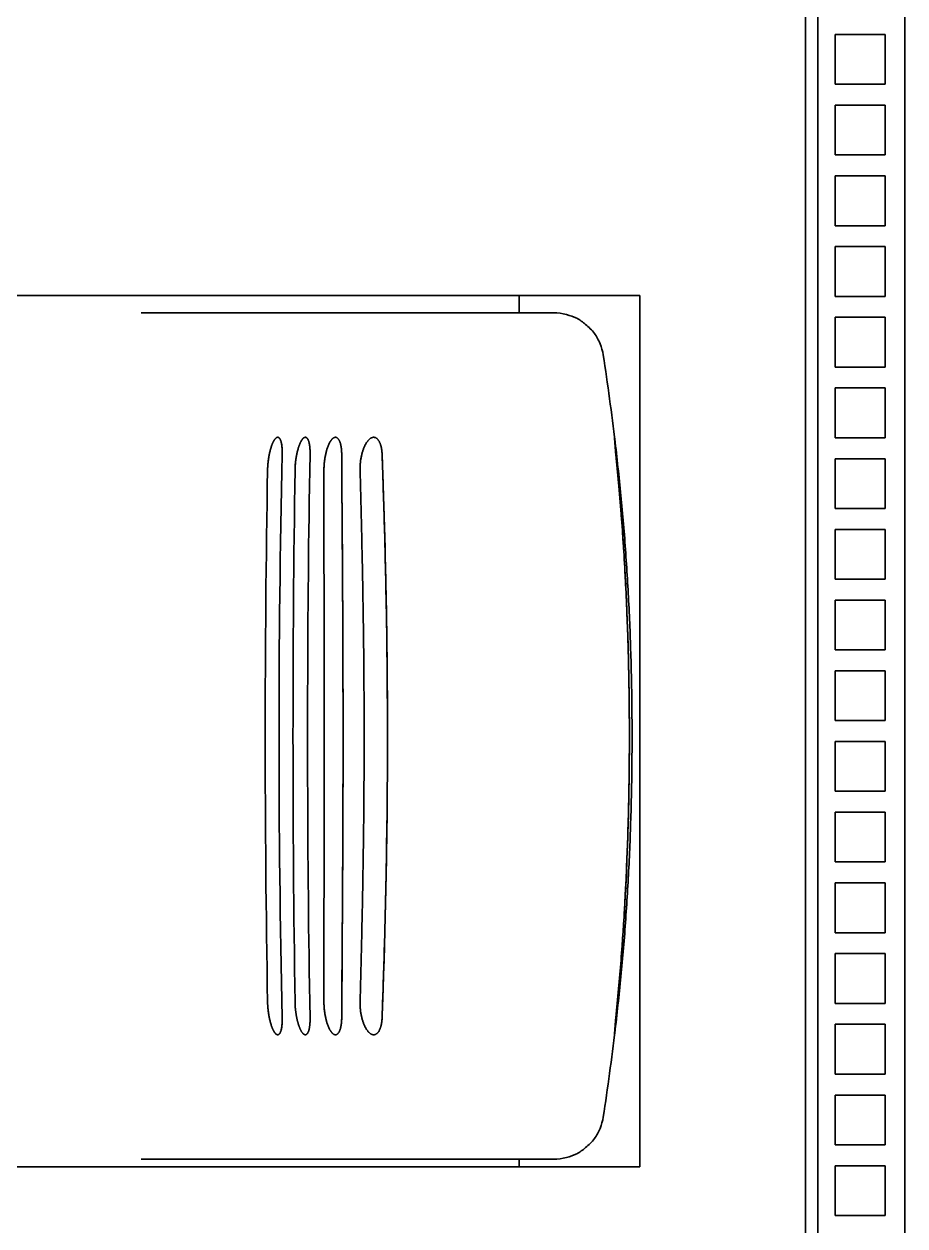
# Model space of a CAD drawing. Header units: millimetres. Extents: x -192 to 0, y -4 to 5.
# Drawn here: x -12.411 to -10.641, y -1.075 to 1.339 of the extents above; entities that cross this region are included whole.
import ezdxf

# ---------------------------------------------------------------- set-up
doc = ezdxf.new("R2010")
doc.units = ezdxf.units.MM

msp = doc.modelspace()

# ---------------------------------------------------------------- linework, layer by layer
at = {"color": 7, "lineweight": 35}
for p, q in [((-10.6405, -3.3809), (-10.6405, 3.2191)), ((-10.8155, 2.1691), (-10.8155, -2.3309)), ((-10.8405, -2.2412), (-10.8405, 2.0794)), ((-14.7405, 0.7941), (-11.1734, 0.7941)), ((-11.1734, 0.7941), (-14.2805, 0.7941)), ((-14.7405, -0.9559), (-11.1734, -0.9559))]:
    msp.add_line(p, q, dxfattribs=at)
at = {"color": 7, "lineweight": 35, "ltscale": 0.025}
for p, q in [((-10.7805, 1.3181), (-10.7805, 1.2181)), ((-10.6805, 1.3181), (-10.7805, 1.3181)), ((-10.6805, 1.3181), (-10.6805, 1.2181)), ((-10.6805, 1.2181), (-10.7805, 1.2181)), ((-10.7805, 1.1761), (-10.7805, 1.0761)), ((-10.6805, 1.1761), (-10.7805, 1.1761)), ((-10.6805, 1.1761), (-10.6805, 1.0761)), ((-10.6805, 1.0761), (-10.7805, 1.0761)), ((-10.7805, 1.0341), (-10.7805, 0.9341)), ((-10.6805, 1.0341), (-10.7805, 1.0341)), ((-10.6805, 1.0341), (-10.6805, 0.9341)), ((-10.6805, 0.9341), (-10.7805, 0.9341)), ((-10.7805, 0.8921), (-10.7805, 0.7921)), ((-10.6805, 0.8921), (-10.7805, 0.8921)), ((-10.6805, 0.8921), (-10.6805, 0.7921)), ((-10.6805, 0.7921), (-10.7805, 0.7921)), ((-10.7805, 0.7501), (-10.7805, 0.6501)), ((-10.6805, 0.7501), (-10.7805, 0.7501)), ((-10.6805, 0.7501), (-10.6805, 0.6501)), ((-10.6805, 0.6501), (-10.7805, 0.6501)), ((-10.7805, 0.6081), (-10.7805, 0.5081)), ((-10.6805, 0.6081), (-10.7805, 0.6081)), ((-10.6805, 0.6081), (-10.6805, 0.5081)), ((-10.6805, 0.5081), (-10.7805, 0.5081)), ((-10.7805, 0.4661), (-10.7805, 0.3661)), ((-10.6805, 0.4661), (-10.7805, 0.4661)), ((-10.6805, 0.4661), (-10.6805, 0.3661)), ((-10.6805, 0.3661), (-10.7805, 0.3661)), ((-10.7805, 0.3241), (-10.7805, 0.2241)), ((-10.6805, 0.3241), (-10.7805, 0.3241)), ((-10.6805, 0.3241), (-10.6805, 0.2241)), ((-10.6805, 0.2241), (-10.7805, 0.2241)), ((-10.7805, 0.1821), (-10.7805, 0.0821)), ((-10.6805, 0.1821), (-10.7805, 0.1821)), ((-10.6805, 0.1821), (-10.6805, 0.0821)), ((-10.6805, 0.0821), (-10.7805, 0.0821)), ((-10.7805, 0.0401), (-10.7805, -0.0599)), ((-10.6805, 0.0401), (-10.7805, 0.0401)), ((-10.6805, 0.0401), (-10.6805, -0.0599)), ((-10.6805, -0.0599), (-10.7805, -0.0599)), ((-10.7805, -0.1019), (-10.7805, -0.2019)), ((-10.6805, -0.1019), (-10.7805, -0.1019)), ((-10.6805, -0.1019), (-10.6805, -0.2019)), ((-10.6805, -0.2019), (-10.7805, -0.2019)), ((-10.7805, -0.2439), (-10.7805, -0.3439)), ((-10.6805, -0.2439), (-10.7805, -0.2439)), ((-10.6805, -0.2439), (-10.6805, -0.3439)), ((-10.6805, -0.3439), (-10.7805, -0.3439)), ((-10.7805, -0.3859), (-10.7805, -0.4859)), ((-10.6805, -0.3859), (-10.7805, -0.3859)), ((-10.6805, -0.3859), (-10.6805, -0.4859)), ((-10.6805, -0.4859), (-10.7805, -0.4859)), ((-10.7805, -0.5279), (-10.7805, -0.6279)), ((-10.6805, -0.5279), (-10.7805, -0.5279)), ((-10.6805, -0.5279), (-10.6805, -0.6279)), ((-10.6805, -0.6279), (-10.7805, -0.6279)), ((-10.7805, -0.6699), (-10.7805, -0.7699)), ((-10.6805, -0.6699), (-10.7805, -0.6699)), ((-10.6805, -0.6699), (-10.6805, -0.7699)), ((-10.6805, -0.7699), (-10.7805, -0.7699)), ((-10.7805, -0.8119), (-10.7805, -0.9119)), ((-10.6805, -0.8119), (-10.7805, -0.8119)), ((-10.6805, -0.8119), (-10.6805, -0.9119)), ((-10.6805, -0.9119), (-10.7805, -0.9119)), ((-10.7805, -0.9539), (-10.7805, -1.0539)), ((-10.6805, -0.9539), (-10.7805, -0.9539)), ((-10.6805, -0.9539), (-10.6805, -1.0539)), ((-10.6805, -1.0539), (-10.7805, -1.0539))]:
    msp.add_line(p, q, dxfattribs=at)
at = {"color": 7, "lineweight": 35, "ltscale": 0.00875}
msp.add_line((-11.4155, 0.7941), (-11.4155, 0.7591), dxfattribs=at)
at = {"color": 7, "lineweight": 35, "ltscale": 0.4375}
msp.add_line((-11.1734, -0.9559), (-11.1734, 0.7941), dxfattribs=at)
at = {"color": 7, "lineweight": 35, "ltscale": 0.013466}
for p, q in [((-12.1211, 0.7591), (-12.1749, 0.7591)), ((-12.1749, -0.9409), (-12.1211, -0.9409))]:
    msp.add_line(p, q, dxfattribs=at)
at = {"color": 7, "lineweight": 35, "ltscale": 0.103681}
for p, q in [((-12.1211, 0.7591), (-11.7063, 0.7591)), ((-11.7063, -0.9409), (-12.1211, -0.9409))]:
    msp.add_line(p, q, dxfattribs=at)
at = {"color": 7, "lineweight": 35, "ltscale": 0.029478}
for p, q in [((-11.5884, 0.7591), (-11.7063, 0.7591)), ((-11.7063, -0.9409), (-11.5884, -0.9409))]:
    msp.add_line(p, q, dxfattribs=at)
at = {"color": 7, "lineweight": 35, "ltscale": 0.060563}
for p, q in [((-11.3462, 0.7591), (-11.5884, 0.7591)), ((-11.3462, -0.9409), (-11.5884, -0.9409))]:
    msp.add_line(p, q, dxfattribs=at)
at = {"color": 7, "lineweight": 35, "ltscale": 0.023776}
for p, q in [((-11.8358, 0.4748), (-11.8375, 0.3797)), ((-11.8358, 0.4748), (-11.8375, 0.3797)), ((-11.8358, -0.6566), (-11.8375, -0.5615)), ((-11.8358, -0.6566), (-11.8375, -0.5615))]:
    msp.add_line(p, q, dxfattribs=at)
at = {"color": 7, "lineweight": 35, "ltscale": 0.175}
msp.add_line((-10.8405, -0.4309), (-10.8405, 0.2691), dxfattribs=at)
at = {"color": 7, "lineweight": 35, "ltscale": 3e-05}
msp.add_line((-11.7696, -0.1938), (-11.7696, -0.1939), dxfattribs=at)
at = {"color": 7, "lineweight": 35, "ltscale": 3.1e-05}
for p, q in [((-11.6806, -0.1938), (-11.6806, -0.1939)), ((-11.1951, -0.1938), (-11.1951, -0.1939))]:
    msp.add_line(p, q, dxfattribs=at)
at = {"color": 7, "lineweight": 35, "ltscale": 0.00375}
msp.add_line((-11.4155, -0.9409), (-11.4155, -0.9559), dxfattribs=at)
at = {"color": 7, "lineweight": 35}
for centre, radius, start, end in [((-16.184, -0.0906), 4.9961, 6.772, 8.8078), ((-10.6931, 0.5383), 0.532, 183.1469, 186.8527), ((-10.6934, 0.5383), 0.5317, 183.1461, 186.854), ((-11.3337, 0.4891), 0.1113, 4.8429, 10.3331), ((-11.3338, 0.4891), 0.1114, 4.8466, 10.3299), ((-16.1852, -0.0907), 4.9973, 5.4624, 6.7721), ((12.7563, -0.0909), 24.6545, 178.68518, 181.31479), ((12.7563, -0.0909), 24.6545, 178.68518, 181.31479), ((-26.887, -0.0998), 15.2067, 359.6458, 2.16534), ((17.761, -0.0909), 29.6869, 178.96876, 181.03122), ((17.761, -0.0909), 29.6869, 178.96876, 181.03122), ((22.9894, -0.0909), 34.8595, 179.12179, 180.87819), ((22.9894, -0.0909), 34.8595, 179.12179, 180.87819), ((22.0319, -0.0909), 33.8727, 179.20391, 180.79609), ((22.0319, -0.0909), 33.8727, 179.20391, 180.79609), ((-107.3359, 0.127), 95.5668, 359.530163, 359.807594), ((-28.0168, -0.0553), 16.3368, 357.89071, 359.51405), ((-16.6639, -0.1172), 5.4693, 354.3394, 359.1962), ((-16.1852, -0.0911), 4.9973, 353.2279, 354.5376), ((-10.6931, -0.7201), 0.532, 173.1473, 176.8531), ((-10.6934, -0.7201), 0.5317, 173.146, 176.8539), ((-16.184, -0.0912), 4.9961, 351.1922, 353.228), ((-11.3337, -0.6709), 0.1113, 349.6669, 355.1571), ((-11.3338, -0.6709), 0.1114, 349.6701, 355.1534)]:
    msp.add_arc(centre, radius, start, end, dxfattribs=at)
for points, knots in [([(-11.2468, 0.6744), (-11.248, 0.6822), (-11.2524, 0.6974), (-11.2639, 0.7189), (-11.2809, 0.7355), (-11.2996, 0.7492), (-11.3218, 0.7563), (-11.3376, 0.7591), (-11.3462, 0.7591)], [0, 0, 0, 0, 0.235585, 0.471169, 0.723992, 0.941434, 1.15965, 1.417089, 1.417089, 1.417089, 1.417089]), ([(-11.9211, 0.4434), (-11.9211, 0.4442), (-11.9211, 0.4457), (-11.921, 0.4481), (-11.9209, 0.4504), (-11.9207, 0.4528), (-11.9205, 0.4552), (-11.9203, 0.4577), (-11.92, 0.4601), (-11.9197, 0.4625), (-11.9194, 0.4649), (-11.919, 0.4673), (-11.9187, 0.4697), (-11.9182, 0.472), (-11.9178, 0.4743), (-11.9173, 0.4766), (-11.9168, 0.4789), (-11.9163, 0.481), (-11.9158, 0.4832), (-11.9152, 0.4853), (-11.9146, 0.4873), (-11.914, 0.4893), (-11.9134, 0.4911), (-11.9127, 0.493), (-11.9121, 0.4947), (-11.9114, 0.4964), (-11.9107, 0.4979), (-11.91, 0.4994), (-11.9093, 0.5008), (-11.9086, 0.5021), (-11.9079, 0.5033), (-11.9072, 0.5043), (-11.9065, 0.5053), (-11.9058, 0.5062), (-11.905, 0.5069), (-11.9043, 0.5076), (-11.9036, 0.5081), (-11.9029, 0.5086), (-11.9022, 0.5089), (-11.9015, 0.5091), (-11.9011, 0.5091), (-11.9008, 0.5091)], [0, 0, 0, 0, 0.0232216, 0.0467587, 0.0705607, 0.0945764, 0.1187541, 0.1430417, 0.1673869, 0.1917374, 0.216041, 0.2402459, 0.2643005, 0.2881539, 0.3117559, 0.3350572, 0.3580095, 0.3805659, 0.4026806, 0.4243089, 0.4454074, 0.4659342, 0.4858489, 0.505113, 0.5236899, 0.5415456, 0.5586487, 0.5749706, 0.5904865, 0.6051755, 0.6190214, 0.6320138, 0.6441486, 0.6554301, 0.665873, 0.6755051, 0.684371, 0.692537, 0.7000957, 0.7071713, 0.7139202, 0.7139202, 0.7139202, 0.7139202]), ([(-11.9008, 0.5091), (-11.901, 0.5091), (-11.9015, 0.5091), (-11.9021, 0.5089), (-11.9028, 0.5086), (-11.9035, 0.5082), (-11.9042, 0.5077), (-11.9049, 0.5071), (-11.9056, 0.5064), (-11.9063, 0.5055), (-11.907, 0.5046), (-11.9077, 0.5036), (-11.9084, 0.5024), (-11.9091, 0.5012), (-11.9098, 0.4999), (-11.9105, 0.4985), (-11.9111, 0.497), (-11.9118, 0.4954), (-11.9124, 0.4937), (-11.9131, 0.492), (-11.9137, 0.4902), (-11.9143, 0.4883), (-11.9149, 0.4864), (-11.9154, 0.4844), (-11.916, 0.4823), (-11.9165, 0.4802), (-11.917, 0.478), (-11.9175, 0.4758), (-11.9179, 0.4736), (-11.9184, 0.4713), (-11.9188, 0.469), (-11.9191, 0.4667), (-11.9195, 0.4644), (-11.9198, 0.462), (-11.9201, 0.4597), (-11.9203, 0.4573), (-11.9205, 0.455), (-11.9207, 0.4526), (-11.9209, 0.4503), (-11.921, 0.448), (-11.9211, 0.4457), (-11.9211, 0.4441), (-11.9211, 0.4434)], [0, 0, 0, 0, 0.0065753, 0.0134519, 0.0207774, 0.02867, 0.0372193, 0.0464899, 0.0565265, 0.0673574, 0.0789988, 0.0914565, 0.1047289, 0.1188077, 0.1336795, 0.1493263, 0.1657264, 0.1828544, 0.2006824, 0.2191797, 0.2383132, 0.2580481, 0.2783477, 0.2991736, 0.3204863, 0.3422447, 0.364407, 0.3869302, 0.4097699, 0.4328811, 0.4562177, 0.4797329, 0.5033792, 0.5271088, 0.5508734, 0.5746246, 0.5983138, 0.6218925, 0.6453126, 0.6685275, 0.691498, 0.7141614, 0.7141614, 0.7141614, 0.7141614]), ([(-11.9008, 0.5091), (-11.9006, 0.5091), (-11.9002, 0.5091), (-11.8995, 0.5089), (-11.8989, 0.5086), (-11.8983, 0.5082), (-11.8977, 0.5077), (-11.8971, 0.507), (-11.8966, 0.5063), (-11.8961, 0.5054), (-11.8956, 0.5045), (-11.8951, 0.5034), (-11.8947, 0.5022), (-11.8943, 0.501), (-11.8939, 0.4996), (-11.8935, 0.4982), (-11.8932, 0.4966), (-11.8929, 0.495), (-11.8927, 0.4932), (-11.8924, 0.4915), (-11.8922, 0.4896), (-11.8921, 0.4876), (-11.8919, 0.4856), (-11.8918, 0.4836), (-11.8918, 0.4814), (-11.8917, 0.4793), (-11.8917, 0.4771), (-11.8918, 0.4756), (-11.8918, 0.4748)], [0, 0, 0, 0, 0.0065374, 0.013127, 0.0199565, 0.0271933, 0.0349754, 0.0434098, 0.0525754, 0.0625274, 0.0733024, 0.0849222, 0.0973967, 0.1107266, 0.1249048, 0.1399179, 0.1557471, 0.1723691, 0.1897566, 0.2078786, 0.2267016, 0.2461893, 0.2663028, 0.2870014, 0.3082426, 0.329982, 0.3521743, 0.3747727, 0.3747727, 0.3747727, 0.3747727]), ([(-11.8918, 0.4748), (-11.8918, 0.4756), (-11.8917, 0.4771), (-11.8917, 0.4794), (-11.8918, 0.4817), (-11.8918, 0.4839), (-11.892, 0.486), (-11.8921, 0.4881), (-11.8923, 0.4901), (-11.8925, 0.492), (-11.8927, 0.4939), (-11.893, 0.4956), (-11.8934, 0.4973), (-11.8937, 0.4988), (-11.8941, 0.5003), (-11.8945, 0.5017), (-11.8949, 0.5029), (-11.8954, 0.5041), (-11.8959, 0.5051), (-11.8964, 0.506), (-11.897, 0.5068), (-11.8976, 0.5075), (-11.8982, 0.5081), (-11.8988, 0.5085), (-11.8995, 0.5089), (-11.9001, 0.5091), (-11.9006, 0.5091), (-11.9008, 0.5091)], [0, 0, 0, 0, 0.0234617, 0.0464836, 0.0690132, 0.0909998, 0.1123941, 0.1331486, 0.1532182, 0.17256, 0.1911342, 0.2089042, 0.2258368, 0.2419032, 0.2570794, 0.2713471, 0.2846947, 0.2971189, 0.3086265, 0.3192366, 0.3289845, 0.3379258, 0.3461416, 0.353745, 0.3608844, 0.3677434, 0.3745306, 0.3745306, 0.3745306, 0.3745306]), ([(-11.866, 0.4434), (-11.866, 0.4442), (-11.866, 0.4457), (-11.8659, 0.4481), (-11.8658, 0.4504), (-11.8656, 0.4528), (-11.8654, 0.4552), (-11.8652, 0.4577), (-11.8649, 0.4601), (-11.8646, 0.4625), (-11.8643, 0.4649), (-11.864, 0.4673), (-11.8636, 0.4697), (-11.8631, 0.472), (-11.8627, 0.4743), (-11.8622, 0.4766), (-11.8617, 0.4788), (-11.8612, 0.481), (-11.8606, 0.4832), (-11.86, 0.4852), (-11.8594, 0.4873), (-11.8588, 0.4892), (-11.8582, 0.4911), (-11.8575, 0.4929), (-11.8569, 0.4947), (-11.8562, 0.4963), (-11.8555, 0.4979), (-11.8548, 0.4994), (-11.854, 0.5008), (-11.8533, 0.502), (-11.8526, 0.5032), (-11.8519, 0.5043), (-11.8511, 0.5053), (-11.8504, 0.5062), (-11.8496, 0.5069), (-11.8489, 0.5076), (-11.8482, 0.5081), (-11.8474, 0.5086), (-11.8467, 0.5089), (-11.846, 0.509), (-11.8455, 0.5091), (-11.8453, 0.5091)], [0, 0, 0, 0, 0.0232145, 0.0467423, 0.0705334, 0.0945368, 0.1187013, 0.1429751, 0.1673065, 0.1916435, 0.2159345, 0.240128, 0.264173, 0.288019, 0.3116165, 0.3349166, 0.3578717, 0.3804353, 0.4025622, 0.4242084, 0.445331, 0.4658886, 0.4858412, 0.5051509, 0.5237817, 0.5417, 0.5588748, 0.5752781, 0.5908856, 0.6056769, 0.6196365, 0.6327543, 0.6450272, 0.6564599, 0.6670677, 0.6768789, 0.6859383, 0.6943114, 0.7020895, 0.7093932, 0.7163736, 0.7163736, 0.7163736, 0.7163736]), ([(-11.8453, 0.5091), (-11.8455, 0.5091), (-11.8459, 0.5091), (-11.8466, 0.5089), (-11.8473, 0.5086), (-11.8481, 0.5082), (-11.8488, 0.5077), (-11.8495, 0.5071), (-11.8502, 0.5064), (-11.8509, 0.5055), (-11.8517, 0.5046), (-11.8524, 0.5036), (-11.8531, 0.5024), (-11.8538, 0.5012), (-11.8545, 0.4999), (-11.8552, 0.4985), (-11.8559, 0.497), (-11.8566, 0.4954), (-11.8572, 0.4937), (-11.8579, 0.492), (-11.8585, 0.4902), (-11.8591, 0.4883), (-11.8597, 0.4864), (-11.8603, 0.4844), (-11.8609, 0.4823), (-11.8614, 0.4802), (-11.8619, 0.478), (-11.8624, 0.4758), (-11.8628, 0.4736), (-11.8633, 0.4713), (-11.8637, 0.469), (-11.864, 0.4667), (-11.8644, 0.4644), (-11.8647, 0.462), (-11.865, 0.4597), (-11.8652, 0.4573), (-11.8655, 0.455), (-11.8656, 0.4526), (-11.8658, 0.4503), (-11.8659, 0.448), (-11.866, 0.4457), (-11.866, 0.4441), (-11.866, 0.4434)], [0, 0, 0, 0, 0.0068002, 0.0138958, 0.02143, 0.0295185, 0.0382498, 0.0476887, 0.0578801, 0.0688532, 0.0806246, 0.0932013, 0.1065821, 0.1207595, 0.1357206, 0.151448, 0.1679204, 0.1851131, 0.2029984, 0.2215461, 0.2407237, 0.2604966, 0.2808286, 0.3016818, 0.3230169, 0.3447937, 0.3669706, 0.389505, 0.4123531, 0.4354703, 0.4588109, 0.4823285, 0.505976, 0.529706, 0.5534706, 0.5772217, 0.600911, 0.6244906, 0.6479123, 0.67113, 0.6941048, 0.7167741, 0.7167741, 0.7167741, 0.7167741]), ([(-11.8453, 0.5091), (-11.8451, 0.5091), (-11.8446, 0.5091), (-11.8439, 0.5089), (-11.8433, 0.5086), (-11.8427, 0.5082), (-11.8421, 0.5077), (-11.8415, 0.507), (-11.8409, 0.5063), (-11.8404, 0.5055), (-11.8399, 0.5045), (-11.8394, 0.5034), (-11.8389, 0.5023), (-11.8385, 0.501), (-11.8381, 0.4996), (-11.8377, 0.4982), (-11.8374, 0.4966), (-11.8371, 0.495), (-11.8368, 0.4933), (-11.8365, 0.4915), (-11.8363, 0.4896), (-11.8361, 0.4876), (-11.836, 0.4856), (-11.8359, 0.4836), (-11.8358, 0.4815), (-11.8358, 0.4793), (-11.8358, 0.4771), (-11.8358, 0.4756), (-11.8358, 0.4748)], [0, 0, 0, 0, 0.0067669, 0.0135751, 0.0206065, 0.0280253, 0.0359686, 0.0445445, 0.0538335, 0.0638931, 0.0747622, 0.0864643, 0.0990112, 0.1124049, 0.1266395, 0.1417025, 0.1575761, 0.1742375, 0.1916598, 0.2098127, 0.2286628, 0.248174, 0.2683079, 0.2890239, 0.3102795, 0.3320309, 0.3542327, 0.3768383, 0.3768383, 0.3768383, 0.3768383]), ([(-11.8358, 0.4748), (-11.8358, 0.4756), (-11.8358, 0.4771), (-11.8358, 0.4794), (-11.8358, 0.4817), (-11.8359, 0.4839), (-11.836, 0.486), (-11.8362, 0.4881), (-11.8364, 0.4901), (-11.8366, 0.492), (-11.8369, 0.4938), (-11.8372, 0.4956), (-11.8375, 0.4973), (-11.8379, 0.4988), (-11.8383, 0.5003), (-11.8387, 0.5017), (-11.8392, 0.5029), (-11.8397, 0.5041), (-11.8402, 0.5051), (-11.8407, 0.506), (-11.8413, 0.5068), (-11.8419, 0.5075), (-11.8425, 0.5081), (-11.8432, 0.5085), (-11.8439, 0.5089), (-11.8445, 0.5091), (-11.845, 0.5091), (-11.8453, 0.5091)], [0, 0, 0, 0, 0.0234494, 0.0464621, 0.0689862, 0.0909712, 0.1123681, 0.1331298, 0.1532114, 0.1725707, 0.191168, 0.2089672, 0.2259359, 0.2420457, 0.2572734, 0.2716017, 0.2850202, 0.297527, 0.3091303, 0.3198512, 0.3297269, 0.338815, 0.3471981, 0.3549898, 0.3623369, 0.3694187, 0.3764369, 0.3764369, 0.3764369, 0.3764369]), ([(-11.7849, 0.5091), (-11.7852, 0.5091), (-11.7858, 0.509), (-11.7867, 0.5088), (-11.7876, 0.5085), (-11.7885, 0.508), (-11.7895, 0.5074), (-11.7904, 0.5066), (-11.7914, 0.5057), (-11.7923, 0.5047), (-11.7933, 0.5035), (-11.7942, 0.5021), (-11.7951, 0.5007), (-11.7961, 0.4991), (-11.797, 0.4973), (-11.7979, 0.4954), (-11.7988, 0.4934), (-11.7997, 0.4912), (-11.8006, 0.4889), (-11.8014, 0.4864), (-11.8022, 0.4838), (-11.803, 0.4811), (-11.8037, 0.4783), (-11.8044, 0.4753), (-11.805, 0.4723), (-11.8056, 0.4691), (-11.8062, 0.4659), (-11.8066, 0.4627), (-11.807, 0.4594), (-11.8074, 0.4562), (-11.8076, 0.4529), (-11.8078, 0.4497), (-11.8079, 0.4465), (-11.808, 0.4444), (-11.808, 0.4434)], [0, 0, 0, 0, 0.0090176, 0.0183578, 0.0281917, 0.0386665, 0.0499052, 0.0620088, 0.0750596, 0.0891249, 0.1042601, 0.120511, 0.1379162, 0.1565085, 0.1763167, 0.1973631, 0.2196592, 0.2432046, 0.2679867, 0.29398, 0.3211454, 0.349429, 0.3787616, 0.4090792, 0.4402932, 0.4721893, 0.5046046, 0.5374522, 0.5704727, 0.6034071, 0.6361656, 0.6685705, 0.7003328, 0.7312141, 0.7312141, 0.7312141, 0.7312141]), ([(-11.7849, 0.5091), (-11.7852, 0.5091), (-11.7858, 0.509), (-11.7867, 0.5088), (-11.7876, 0.5085), (-11.7886, 0.508), (-11.7895, 0.5074), (-11.7904, 0.5066), (-11.7914, 0.5057), (-11.7923, 0.5047), (-11.7933, 0.5035), (-11.7942, 0.5021), (-11.7952, 0.5007), (-11.7961, 0.4991), (-11.797, 0.4973), (-11.7979, 0.4954), (-11.7988, 0.4934), (-11.7997, 0.4912), (-11.8006, 0.4889), (-11.8014, 0.4864), (-11.8022, 0.4838), (-11.803, 0.4811), (-11.8037, 0.4783), (-11.8044, 0.4753), (-11.805, 0.4723), (-11.8056, 0.4691), (-11.8062, 0.4659), (-11.8066, 0.4627), (-11.807, 0.4594), (-11.8074, 0.4562), (-11.8076, 0.4529), (-11.8078, 0.4497), (-11.8079, 0.4465), (-11.808, 0.4444), (-11.808, 0.4434)], [0, 0, 0, 0, 0.0090176, 0.0183583, 0.028193, 0.0386687, 0.0499084, 0.062013, 0.0750647, 0.0891307, 0.1042665, 0.1205178, 0.1379235, 0.1565162, 0.1763244, 0.1973701, 0.2196651, 0.2432095, 0.2679912, 0.2939848, 0.3211505, 0.3494339, 0.3787653, 0.409081, 0.4402932, 0.4721878, 0.504601, 0.5374463, 0.5704645, 0.6033964, 0.6361536, 0.668557, 0.7003156, 0.7311938, 0.7311938, 0.7311938, 0.7311938]), ([(-11.7722, 0.4748), (-11.7722, 0.4759), (-11.7723, 0.4779), (-11.7724, 0.4809), (-11.7726, 0.4838), (-11.7729, 0.4865), (-11.7733, 0.4891), (-11.7737, 0.4916), (-11.7741, 0.4939), (-11.7747, 0.496), (-11.7752, 0.4979), (-11.7759, 0.4997), (-11.7765, 0.5014), (-11.7772, 0.5029), (-11.778, 0.5042), (-11.7787, 0.5053), (-11.7795, 0.5063), (-11.7804, 0.5072), (-11.7812, 0.5079), (-11.7821, 0.5084), (-11.783, 0.5088), (-11.7839, 0.509), (-11.7845, 0.5091), (-11.7849, 0.5091)], [0, 0, 0, 0, 0.0313486, 0.0615392, 0.0904628, 0.1180369, 0.144206, 0.1689408, 0.1922317, 0.2140812, 0.2345027, 0.2535205, 0.2711699, 0.2874975, 0.3025628, 0.3164391, 0.3292165, 0.3410052, 0.3519362, 0.3621656, 0.3718768, 0.3812787, 0.3905971, 0.3905971, 0.3905971, 0.3905971]), ([(-11.7722, 0.4748), (-11.7722, 0.4759), (-11.7723, 0.4779), (-11.7724, 0.4809), (-11.7726, 0.4838), (-11.7729, 0.4865), (-11.7733, 0.4891), (-11.7737, 0.4916), (-11.7741, 0.4939), (-11.7747, 0.496), (-11.7752, 0.4979), (-11.7759, 0.4997), (-11.7765, 0.5014), (-11.7772, 0.5029), (-11.778, 0.5042), (-11.7787, 0.5053), (-11.7795, 0.5063), (-11.7804, 0.5072), (-11.7812, 0.5079), (-11.7821, 0.5084), (-11.783, 0.5088), (-11.7839, 0.509), (-11.7845, 0.5091), (-11.7849, 0.5091)], [0, 0, 0, 0, 0.031352, 0.0615459, 0.0904721, 0.1180485, 0.1442196, 0.1689564, 0.1922494, 0.2141009, 0.2345239, 0.2535426, 0.271192, 0.2875192, 0.3025836, 0.3164592, 0.3292363, 0.3410246, 0.3519555, 0.3621849, 0.3718965, 0.381299, 0.3906187, 0.3906187, 0.3906187, 0.3906187]), ([(-11.7079, 0.5091), (-11.7083, 0.5091), (-11.7091, 0.5091), (-11.7102, 0.5088), (-11.7114, 0.5085), (-11.7125, 0.508), (-11.7137, 0.5074), (-11.7149, 0.5066), (-11.716, 0.5058), (-11.7172, 0.5047), (-11.7183, 0.5035), (-11.7195, 0.5022), (-11.7206, 0.5008), (-11.7218, 0.4992), (-11.7229, 0.4975), (-11.724, 0.4956), (-11.7251, 0.4936), (-11.7261, 0.4914), (-11.7272, 0.4891), (-11.7282, 0.4866), (-11.7291, 0.4841), (-11.73, 0.4813), (-11.7309, 0.4785), (-11.7317, 0.4756), (-11.7324, 0.4725), (-11.7331, 0.4694), (-11.7337, 0.4661), (-11.7342, 0.4629), (-11.7346, 0.4596), (-11.7349, 0.4563), (-11.7352, 0.453), (-11.7353, 0.4497), (-11.7354, 0.4465), (-11.7354, 0.4444), (-11.7353, 0.4434)], [0, 0, 0, 0, 0.0113057, 0.0228815, 0.0348593, 0.0473585, 0.0604849, 0.0743312, 0.0889778, 0.1044941, 0.1209405, 0.1383695, 0.156827, 0.1763537, 0.1969869, 0.2187582, 0.2416882, 0.2657861, 0.2910488, 0.3174604, 0.3449919, 0.3735998, 0.4032258, 0.4338142, 0.4652945, 0.49746, 0.5301433, 0.56327, 0.5965865, 0.629821, 0.6628861, 0.69561, 0.7276927, 0.7588864, 0.7588864, 0.7588864, 0.7588864]), ([(-11.7079, 0.5091), (-11.7083, 0.5091), (-11.7091, 0.5091), (-11.7102, 0.5088), (-11.7114, 0.5085), (-11.7125, 0.508), (-11.7137, 0.5074), (-11.7149, 0.5066), (-11.716, 0.5057), (-11.7172, 0.5047), (-11.7183, 0.5035), (-11.7195, 0.5022), (-11.7206, 0.5008), (-11.7218, 0.4992), (-11.7229, 0.4975), (-11.724, 0.4956), (-11.7251, 0.4936), (-11.7261, 0.4914), (-11.7272, 0.4891), (-11.7282, 0.4866), (-11.7291, 0.4841), (-11.73, 0.4813), (-11.7309, 0.4785), (-11.7317, 0.4756), (-11.7324, 0.4725), (-11.7331, 0.4694), (-11.7337, 0.4661), (-11.7342, 0.4629), (-11.7346, 0.4596), (-11.7349, 0.4563), (-11.7352, 0.453), (-11.7353, 0.4497), (-11.7354, 0.4465), (-11.7354, 0.4444), (-11.7353, 0.4434)], [0, 0, 0, 0, 0.0113057, 0.0228818, 0.0348599, 0.0473594, 0.0604863, 0.0743329, 0.0889797, 0.1044961, 0.1209425, 0.1383714, 0.1568289, 0.1763558, 0.1969888, 0.2187592, 0.2416881, 0.265785, 0.2910474, 0.3174594, 0.3449914, 0.3735994, 0.4032247, 0.4338118, 0.4652908, 0.4974556, 0.5301375, 0.5632626, 0.5965777, 0.6298107, 0.6628755, 0.6955987, 0.7276787, 0.75887, 0.75887, 0.75887, 0.75887]), ([(-11.691, 0.4748), (-11.6911, 0.4759), (-11.6912, 0.4779), (-11.6914, 0.481), (-11.6918, 0.4839), (-11.6922, 0.4866), (-11.6928, 0.4892), (-11.6934, 0.4917), (-11.694, 0.494), (-11.6947, 0.4961), (-11.6955, 0.498), (-11.6964, 0.4998), (-11.6972, 0.5015), (-11.6982, 0.5029), (-11.6991, 0.5042), (-11.7001, 0.5054), (-11.7012, 0.5064), (-11.7022, 0.5072), (-11.7033, 0.5079), (-11.7045, 0.5084), (-11.7056, 0.5088), (-11.7068, 0.509), (-11.7075, 0.5091), (-11.7079, 0.5091)], [0, 0, 0, 0, 0.0316394, 0.0622014, 0.0915354, 0.1194853, 0.1459957, 0.1711126, 0.1948498, 0.2172246, 0.2382661, 0.2580142, 0.27652, 0.2938463, 0.3100679, 0.3252728, 0.3395634, 0.3530571, 0.3658845, 0.3781889, 0.3901268, 0.4018642, 0.4135723, 0.4135723, 0.4135723, 0.4135723]), ([(-11.691, 0.4748), (-11.6911, 0.4759), (-11.6912, 0.4779), (-11.6914, 0.481), (-11.6918, 0.4839), (-11.6922, 0.4866), (-11.6928, 0.4892), (-11.6934, 0.4917), (-11.694, 0.494), (-11.6947, 0.4961), (-11.6955, 0.498), (-11.6964, 0.4998), (-11.6972, 0.5015), (-11.6982, 0.5029), (-11.6991, 0.5042), (-11.7001, 0.5054), (-11.7012, 0.5064), (-11.7022, 0.5072), (-11.7033, 0.5079), (-11.7045, 0.5084), (-11.7056, 0.5088), (-11.7068, 0.509), (-11.7075, 0.5091), (-11.7079, 0.5091)], [0, 0, 0, 0, 0.031643, 0.0622102, 0.0915454, 0.1194935, 0.1460047, 0.171123, 0.1948618, 0.2172383, 0.2382811, 0.2580299, 0.2765358, 0.2938616, 0.3100827, 0.3252873, 0.3395779, 0.3530718, 0.3658994, 0.3782042, 0.3901427, 0.4018809, 0.4135901, 0.4135901, 0.4135901, 0.4135901]), ([(-11.7722, 0.4748), (-11.7721, 0.4555), (-11.7719, 0.4167), (-11.7715, 0.358), (-11.771, 0.2985), (-11.7706, 0.2383), (-11.7703, 0.1775), (-11.77, 0.1162), (-11.7698, 0.0545), (-11.7696, -0.0074), (-11.7695, -0.0695), (-11.7695, -0.1316), (-11.7696, -0.1731), (-11.7696, -0.1938)], [0, 0, 0, 0, 0.578597, 1.165972, 1.761249, 2.363498, 2.971736, 3.584926, 4.201983, 4.821774, 5.443124, 6.064853, 6.685795, 6.685795, 6.685795, 6.685795]), ([(-11.7722, 0.4748), (-11.7721, 0.4558), (-11.7719, 0.4176), (-11.7715, 0.3599), (-11.7711, 0.3014), (-11.7707, 0.2422), (-11.7703, 0.1825), (-11.77, 0.1222), (-11.7698, 0.0616), (-11.7696, 0.0007), (-11.7695, -0.0603), (-11.7695, -0.1215), (-11.7696, -0.1825), (-11.7698, -0.2434), (-11.77, -0.304), (-11.7703, -0.3643), (-11.7707, -0.424), (-11.7711, -0.4832), (-11.7715, -0.5417), (-11.7719, -0.5994), (-11.7721, -0.6376), (-11.7722, -0.6566)], [0, 0, 0, 0, 0.569045, 1.146597, 1.731824, 2.323844, 2.921723, 3.524478, 4.131078, 4.740447, 5.351471, 5.963028, 6.574009, 7.183319, 7.789879, 8.39263, 8.990535, 9.582585, 10.167835, 10.745397, 11.314444, 11.314444, 11.314444, 11.314444]), ([(-11.691, 0.4748), (-11.6902, 0.4507), (-11.6886, 0.4021), (-11.6863, 0.3286), (-11.6844, 0.2539), (-11.6828, 0.1783), (-11.6815, 0.102), (-11.6807, 0.025), (-11.6802, -0.0522), (-11.6802, -0.1296), (-11.6807, -0.2068), (-11.6815, -0.2838), (-11.6828, -0.3601), (-11.6844, -0.4357), (-11.6863, -0.5104), (-11.6886, -0.5839), (-11.6902, -0.6325), (-11.691, -0.6566)], [0, 0, 0, 0, 0.723055, 1.459145, 2.206572, 2.963511, 3.728013, 4.498008, 5.271314, 6.04569, 6.818924, 7.588845, 8.35333, 9.110305, 9.857773, 10.593886, 11.316945, 11.316945, 11.316945, 11.316945]), ([(-11.2214, 0.4748), (-11.2192, 0.4536), (-11.2151, 0.4108), (-11.2099, 0.346), (-11.2054, 0.2804), (-11.2016, 0.2139), (-11.1986, 0.1468), (-11.1964, 0.0792), (-11.1949, 0.0111), (-11.1942, -0.0571), (-11.1942, -0.1254), (-11.1947, -0.171), (-11.1951, -0.1938)], [0, 0, 0, 0, 0.640219, 1.290075, 1.948543, 2.614507, 3.28676, 3.964009, 4.64488, 5.327924, 6.011661, 6.694629, 6.694629, 6.694629, 6.694629]), ([(-11.2214, -0.6566), (-11.2194, -0.6376), (-11.2158, -0.5994), (-11.2109, -0.5417), (-11.2067, -0.4832), (-11.2031, -0.424), (-11.2002, -0.3642), (-11.1978, -0.304), (-11.196, -0.2434), (-11.1948, -0.1825), (-11.1942, -0.1215), (-11.1942, -0.0603), (-11.1948, 0.0007), (-11.196, 0.0616), (-11.1978, 0.1222), (-11.2002, 0.1824), (-11.2031, 0.2422), (-11.2067, 0.3014), (-11.2109, 0.3599), (-11.2158, 0.4176), (-11.2194, 0.4558), (-11.2214, 0.4748)], [0, 0, 0, 0, 0.571985, 1.151759, 1.738601, 2.33173, 2.930305, 3.533432, 4.140159, 4.749486, 5.360366, 5.971743, 6.582575, 7.191834, 7.798516, 8.401637, 9.000241, 9.593404, 10.180272, 10.760058, 11.332045, 11.332045, 11.332045, 11.332045]), ([(-11.808, 0.4434), (-11.808, 0.4255), (-11.808, 0.3894), (-11.8079, 0.3349), (-11.8079, 0.2796), (-11.8078, 0.2238), (-11.8076, 0.1673), (-11.8075, 0.1104), (-11.8074, 0.0532), (-11.8074, -0.0044), (-11.8073, -0.062), (-11.8073, -0.1198), (-11.8074, -0.1774), (-11.8074, -0.235), (-11.8075, -0.2922), (-11.8076, -0.3491), (-11.8078, -0.4056), (-11.8079, -0.4614), (-11.8079, -0.5167), (-11.808, -0.5712), (-11.808, -0.6073), (-11.808, -0.6252)], [0, 0, 0, 0, 0.537286, 1.082647, 1.635298, 2.194398, 2.759063, 3.328359, 3.901308, 4.47689, 5.054049, 5.631716, 6.208836, 6.784365, 7.357279, 7.926572, 8.491262, 9.050395, 9.603068, 10.14844, 10.685728, 10.685728, 10.685728, 10.685728]), ([(-11.808, 0.4434), (-11.808, 0.4255), (-11.808, 0.3894), (-11.8079, 0.3349), (-11.8079, 0.2796), (-11.8078, 0.2238), (-11.8076, 0.1673), (-11.8075, 0.1104), (-11.8074, 0.0532), (-11.8074, -0.0044), (-11.8073, -0.062), (-11.8073, -0.1198), (-11.8074, -0.1774), (-11.8074, -0.235), (-11.8075, -0.2922), (-11.8076, -0.3491), (-11.8078, -0.4056), (-11.8079, -0.4614), (-11.8079, -0.5167), (-11.808, -0.5712), (-11.808, -0.6073), (-11.808, -0.6252)], [0, 0, 0, 0, 0.537285, 1.082647, 1.635299, 2.194403, 2.759072, 3.328372, 3.901324, 4.476905, 5.054058, 5.631719, 6.208834, 6.784362, 7.357278, 7.926575, 8.491267, 9.050398, 9.60307, 10.148441, 10.685728, 10.685728, 10.685728, 10.685728]), ([(-11.7353, 0.4434), (-11.7348, 0.4255), (-11.7339, 0.3894), (-11.7325, 0.3348), (-11.7313, 0.2796), (-11.7302, 0.2237), (-11.7292, 0.1672), (-11.7284, 0.1104), (-11.7278, 0.0531), (-11.7274, -0.0044), (-11.7272, -0.062), (-11.7272, -0.1198), (-11.7274, -0.1774), (-11.7278, -0.2349), (-11.7284, -0.2922), (-11.7292, -0.349), (-11.7302, -0.4055), (-11.7313, -0.4614), (-11.7325, -0.5166), (-11.7339, -0.5712), (-11.7348, -0.6073), (-11.7353, -0.6252)], [0, 0, 0, 0, 0.537875, 1.083667, 1.636601, 2.195853, 2.760556, 3.329796, 3.902615, 4.478014, 5.054955, 5.632393, 6.209291, 6.784632, 7.357411, 7.926647, 8.491377, 9.050664, 9.603622, 10.149426, 10.687302, 10.687302, 10.687302, 10.687302]), ([(-11.7353, 0.4434), (-11.7348, 0.4255), (-11.7339, 0.3894), (-11.7325, 0.3348), (-11.7313, 0.2796), (-11.7302, 0.2237), (-11.7292, 0.1672), (-11.7284, 0.1104), (-11.7278, 0.0531), (-11.7274, -0.0044), (-11.7272, -0.062), (-11.7272, -0.1198), (-11.7274, -0.1774), (-11.7278, -0.2349), (-11.7284, -0.2922), (-11.7292, -0.349), (-11.7302, -0.4055), (-11.7313, -0.4614), (-11.7325, -0.5166), (-11.7339, -0.5712), (-11.7348, -0.6073), (-11.7353, -0.6252)], [0, 0, 0, 0, 0.537874, 1.083666, 1.636602, 2.195857, 2.760563, 3.329806, 3.902627, 4.478025, 5.054962, 5.632395, 6.20929, 6.784629, 7.35741, 7.926649, 8.491381, 9.050666, 9.603624, 10.149426, 10.687302, 10.687302, 10.687302, 10.687302]), ([(-11.2106, 0.385), (-11.2087, 0.3658), (-11.2053, 0.3273), (-11.2009, 0.269), (-11.1972, 0.2101), (-11.1941, 0.1506), (-11.1918, 0.0907), (-11.1901, 0.0303), (-11.1891, -0.0302), (-11.1887, -0.0909), (-11.1891, -0.1516), (-11.1901, -0.2121), (-11.1918, -0.2725), (-11.1941, -0.3324), (-11.1972, -0.3919), (-11.2009, -0.4508), (-11.2053, -0.5091), (-11.2087, -0.5476), (-11.2106, -0.5668)], [0, 0, 0, 0, 0.577017, 1.16125, 1.751834, 2.34784, 2.948273, 3.552083, 4.15816, 4.765357, 5.372529, 5.978547, 6.582304, 7.182722, 7.778749, 8.369369, 8.95363, 9.530661, 9.530661, 9.530661, 9.530661]), ([(-11.2106, -0.5668), (-11.2087, -0.5476), (-11.2053, -0.5091), (-11.2009, -0.4508), (-11.1972, -0.3919), (-11.1941, -0.3324), (-11.1918, -0.2725), (-11.1901, -0.2121), (-11.1891, -0.1516), (-11.1887, -0.0909), (-11.1891, -0.0302), (-11.1901, 0.0303), (-11.1918, 0.0907), (-11.1941, 0.1506), (-11.1972, 0.2101), (-11.2009, 0.269), (-11.2053, 0.3273), (-11.2087, 0.3658), (-11.2106, 0.385)], [0, 0, 0, 0, 0.577017, 1.161252, 1.751839, 2.347848, 2.948284, 3.552095, 4.15817, 4.765362, 5.372528, 5.978544, 6.582303, 7.182723, 7.778752, 8.369372, 8.953631, 9.530661, 9.530661, 9.530661, 9.530661]), ([(-11.9008, -0.6909), (-11.901, -0.6909), (-11.9015, -0.6909), (-11.9022, -0.6907), (-11.9029, -0.6904), (-11.9036, -0.69), (-11.9043, -0.6894), (-11.905, -0.6888), (-11.9057, -0.688), (-11.9065, -0.6871), (-11.9072, -0.6862), (-11.9079, -0.6851), (-11.9086, -0.6839), (-11.9093, -0.6826), (-11.91, -0.6812), (-11.9107, -0.6797), (-11.9114, -0.6782), (-11.9121, -0.6765), (-11.9127, -0.6748), (-11.9134, -0.673), (-11.914, -0.6711), (-11.9146, -0.6691), (-11.9152, -0.6671), (-11.9158, -0.665), (-11.9163, -0.6629), (-11.9168, -0.6607), (-11.9173, -0.6584), (-11.9178, -0.6562), (-11.9182, -0.6538), (-11.9186, -0.6515), (-11.919, -0.6491), (-11.9194, -0.6467), (-11.9197, -0.6443), (-11.92, -0.6419), (-11.9203, -0.6395), (-11.9205, -0.6371), (-11.9207, -0.6346), (-11.9209, -0.6323), (-11.921, -0.6299), (-11.9211, -0.6275), (-11.9211, -0.626), (-11.9211, -0.6252)], [0, 0, 0, 0, 0.0067474, 0.0138177, 0.0213687, 0.0295254, 0.0383815, 0.0480039, 0.0584375, 0.0697106, 0.0818378, 0.0948237, 0.1086641, 0.1233485, 0.1388606, 0.1551795, 0.1722806, 0.1901357, 0.2087138, 0.227981, 0.2479009, 0.2684349, 0.2895425, 0.3111814, 0.3333077, 0.3558764, 0.378841, 0.4021541, 0.4257673, 0.4496317, 0.4736974, 0.4979137, 0.5222294, 0.5465926, 0.5709511, 0.5952527, 0.6194449, 0.6434756, 0.6672929, 0.6908453, 0.7140819, 0.7140819, 0.7140819, 0.7140819]), ([(-11.9008, -0.6909), (-11.901, -0.6909), (-11.9015, -0.6909), (-11.9021, -0.6907), (-11.9028, -0.6904), (-11.9035, -0.69), (-11.9042, -0.6895), (-11.9049, -0.6889), (-11.9056, -0.6882), (-11.9063, -0.6873), (-11.907, -0.6864), (-11.9077, -0.6854), (-11.9084, -0.6842), (-11.9091, -0.683), (-11.9098, -0.6817), (-11.9105, -0.6803), (-11.9111, -0.6788), (-11.9118, -0.6772), (-11.9124, -0.6755), (-11.9131, -0.6738), (-11.9137, -0.672), (-11.9143, -0.6701), (-11.9149, -0.6682), (-11.9154, -0.6662), (-11.916, -0.6641), (-11.9165, -0.662), (-11.917, -0.6598), (-11.9175, -0.6576), (-11.9179, -0.6554), (-11.9184, -0.6531), (-11.9188, -0.6508), (-11.9191, -0.6485), (-11.9195, -0.6462), (-11.9198, -0.6438), (-11.9201, -0.6415), (-11.9203, -0.6391), (-11.9205, -0.6368), (-11.9207, -0.6344), (-11.9209, -0.6321), (-11.921, -0.6298), (-11.9211, -0.6275), (-11.9211, -0.6259), (-11.9211, -0.6252)], [0, 0, 0, 0, 0.0065753, 0.0134518, 0.0207773, 0.02867, 0.0372196, 0.0464907, 0.056528, 0.0673599, 0.0790023, 0.0914613, 0.1047348, 0.1188145, 0.1336868, 0.1493335, 0.1657329, 0.1828601, 0.2006875, 0.2191844, 0.2383183, 0.2580543, 0.2783555, 0.2991838, 0.320499, 0.34226, 0.3644245, 0.3869488, 0.4097888, 0.4328994, 0.456235, 0.479749, 0.5033942, 0.527123, 0.5508872, 0.5746384, 0.598328, 0.6219075, 0.6453286, 0.6685429, 0.6915029, 0.7141614, 0.7141614, 0.7141614, 0.7141614]), ([(-11.8453, -0.6909), (-11.8455, -0.6909), (-11.846, -0.6909), (-11.8466, -0.6907), (-11.8474, -0.6904), (-11.8481, -0.69), (-11.8488, -0.6895), (-11.8495, -0.6889), (-11.8502, -0.6881), (-11.8509, -0.6873), (-11.8517, -0.6864), (-11.8524, -0.6854), (-11.8531, -0.6842), (-11.8538, -0.683), (-11.8545, -0.6817), (-11.8552, -0.6803), (-11.8559, -0.6788), (-11.8566, -0.6772), (-11.8572, -0.6755), (-11.8579, -0.6738), (-11.8585, -0.672), (-11.8591, -0.6701), (-11.8597, -0.6682), (-11.8603, -0.6662), (-11.8609, -0.6641), (-11.8614, -0.662), (-11.8619, -0.6598), (-11.8624, -0.6576), (-11.8628, -0.6554), (-11.8633, -0.6531), (-11.8637, -0.6508), (-11.864, -0.6485), (-11.8644, -0.6462), (-11.8647, -0.6438), (-11.865, -0.6415), (-11.8652, -0.6391), (-11.8655, -0.6368), (-11.8656, -0.6344), (-11.8658, -0.6321), (-11.8659, -0.6298), (-11.866, -0.6275), (-11.866, -0.6259), (-11.866, -0.6252)], [0, 0, 0, 0, 0.0068007, 0.0138984, 0.021436, 0.0295288, 0.0382652, 0.0477094, 0.0579062, 0.0688847, 0.0806613, 0.0932428, 0.1066277, 0.1208084, 0.1357718, 0.1515004, 0.1679727, 0.1851646, 0.2030485, 0.2215947, 0.2407709, 0.2605425, 0.2808733, 0.3017253, 0.3230592, 0.3448342, 0.3670083, 0.3895386, 0.4123813, 0.4354918, 0.4588249, 0.4823346, 0.5059742, 0.5296964, 0.5534535, 0.5771974, 0.60088, 0.624453, 0.6478684, 0.6710784, 0.6940355, 0.716693, 0.716693, 0.716693, 0.716693]), ([(-11.8453, -0.6909), (-11.8455, -0.6909), (-11.8459, -0.6909), (-11.8466, -0.6907), (-11.8473, -0.6904), (-11.8481, -0.69), (-11.8488, -0.6895), (-11.8495, -0.6889), (-11.8502, -0.6882), (-11.8509, -0.6873), (-11.8517, -0.6864), (-11.8524, -0.6854), (-11.8531, -0.6842), (-11.8538, -0.683), (-11.8545, -0.6817), (-11.8552, -0.6803), (-11.8559, -0.6788), (-11.8566, -0.6772), (-11.8572, -0.6755), (-11.8579, -0.6738), (-11.8585, -0.672), (-11.8591, -0.6701), (-11.8597, -0.6682), (-11.8603, -0.6662), (-11.8609, -0.6641), (-11.8614, -0.662), (-11.8619, -0.6598), (-11.8624, -0.6576), (-11.8628, -0.6554), (-11.8633, -0.6531), (-11.8637, -0.6508), (-11.864, -0.6485), (-11.8644, -0.6462), (-11.8647, -0.6438), (-11.865, -0.6415), (-11.8652, -0.6391), (-11.8655, -0.6368), (-11.8656, -0.6344), (-11.8658, -0.6321), (-11.8659, -0.6298), (-11.866, -0.6275), (-11.866, -0.6259), (-11.866, -0.6252)], [0, 0, 0, 0, 0.0068002, 0.0138957, 0.0214299, 0.0295185, 0.0382502, 0.0476896, 0.0578817, 0.0688557, 0.0806284, 0.0932064, 0.1065884, 0.1207667, 0.1357282, 0.1514554, 0.1679272, 0.1851189, 0.2030035, 0.2215508, 0.2407287, 0.2605027, 0.2808364, 0.301692, 0.3230299, 0.3448094, 0.3669885, 0.3895241, 0.4123725, 0.435489, 0.4588284, 0.4823447, 0.5059911, 0.5297202, 0.5534844, 0.5772354, 0.6009253, 0.6245056, 0.6479283, 0.6711455, 0.6941097, 0.7167741, 0.7167741, 0.7167741, 0.7167741]), ([(-11.7849, -0.6909), (-11.7852, -0.6909), (-11.7858, -0.6909), (-11.7867, -0.6906), (-11.7876, -0.6903), (-11.7885, -0.6898), (-11.7895, -0.6892), (-11.7904, -0.6884), (-11.7914, -0.6875), (-11.7923, -0.6865), (-11.7933, -0.6853), (-11.7942, -0.6839), (-11.7951, -0.6825), (-11.7961, -0.6809), (-11.797, -0.6791), (-11.7979, -0.6772), (-11.7988, -0.6752), (-11.7997, -0.673), (-11.8006, -0.6707), (-11.8014, -0.6682), (-11.8022, -0.6656), (-11.803, -0.6629), (-11.8037, -0.6601), (-11.8044, -0.6571), (-11.805, -0.6541), (-11.8056, -0.6509), (-11.8062, -0.6477), (-11.8066, -0.6445), (-11.807, -0.6412), (-11.8074, -0.638), (-11.8076, -0.6347), (-11.8078, -0.6315), (-11.8079, -0.6283), (-11.808, -0.6262), (-11.808, -0.6252)], [0, 0, 0, 0, 0.0090176, 0.0183578, 0.0281917, 0.0386665, 0.0499052, 0.0620088, 0.0750596, 0.0891249, 0.1042601, 0.120511, 0.1379162, 0.1565085, 0.1763167, 0.1973631, 0.2196592, 0.2432046, 0.2679867, 0.29398, 0.3211454, 0.349429, 0.3787616, 0.4090792, 0.4402932, 0.4721893, 0.5046046, 0.5374522, 0.5704727, 0.6034071, 0.6361656, 0.6685705, 0.7003328, 0.7312141, 0.7312141, 0.7312141, 0.7312141]), ([(-11.7849, -0.6909), (-11.7852, -0.6909), (-11.7858, -0.6909), (-11.7867, -0.6906), (-11.7876, -0.6903), (-11.7886, -0.6898), (-11.7895, -0.6892), (-11.7904, -0.6884), (-11.7914, -0.6875), (-11.7923, -0.6865), (-11.7933, -0.6853), (-11.7942, -0.6839), (-11.7952, -0.6825), (-11.7961, -0.6809), (-11.797, -0.6791), (-11.7979, -0.6772), (-11.7988, -0.6752), (-11.7997, -0.673), (-11.8006, -0.6707), (-11.8014, -0.6682), (-11.8022, -0.6656), (-11.803, -0.6629), (-11.8037, -0.6601), (-11.8044, -0.6571), (-11.805, -0.6541), (-11.8056, -0.6509), (-11.8062, -0.6477), (-11.8066, -0.6445), (-11.807, -0.6412), (-11.8074, -0.638), (-11.8076, -0.6347), (-11.8078, -0.6315), (-11.8079, -0.6283), (-11.808, -0.6262), (-11.808, -0.6252)], [0, 0, 0, 0, 0.0090176, 0.0183583, 0.028193, 0.0386687, 0.0499084, 0.062013, 0.0750647, 0.0891307, 0.1042665, 0.1205178, 0.1379235, 0.1565162, 0.1763244, 0.1973701, 0.2196651, 0.2432095, 0.2679912, 0.2939848, 0.3211505, 0.3494339, 0.3787653, 0.409081, 0.4402932, 0.4721878, 0.504601, 0.5374463, 0.5704645, 0.6033964, 0.6361536, 0.668557, 0.7003156, 0.7311938, 0.7311938, 0.7311938, 0.7311938]), ([(-11.7079, -0.6909), (-11.7083, -0.6909), (-11.7091, -0.6909), (-11.7102, -0.6906), (-11.7114, -0.6903), (-11.7125, -0.6898), (-11.7137, -0.6892), (-11.7149, -0.6884), (-11.716, -0.6876), (-11.7172, -0.6865), (-11.7183, -0.6854), (-11.7195, -0.684), (-11.7206, -0.6826), (-11.7218, -0.681), (-11.7229, -0.6793), (-11.724, -0.6774), (-11.7251, -0.6754), (-11.7261, -0.6732), (-11.7272, -0.6709), (-11.7282, -0.6684), (-11.7291, -0.6659), (-11.73, -0.6631), (-11.7309, -0.6603), (-11.7317, -0.6574), (-11.7324, -0.6543), (-11.7331, -0.6512), (-11.7337, -0.648), (-11.7342, -0.6447), (-11.7346, -0.6414), (-11.7349, -0.6381), (-11.7352, -0.6348), (-11.7353, -0.6315), (-11.7354, -0.6283), (-11.7354, -0.6262), (-11.7353, -0.6252)], [0, 0, 0, 0, 0.0113057, 0.0228815, 0.0348593, 0.0473585, 0.0604849, 0.0743312, 0.0889778, 0.1044941, 0.1209405, 0.1383695, 0.156827, 0.1763537, 0.1969869, 0.2187582, 0.2416882, 0.2657861, 0.2910488, 0.3174604, 0.3449919, 0.3735998, 0.4032258, 0.4338142, 0.4652945, 0.49746, 0.5301433, 0.56327, 0.5965865, 0.629821, 0.6628861, 0.69561, 0.7276927, 0.7588864, 0.7588864, 0.7588864, 0.7588864]), ([(-11.7079, -0.6909), (-11.7083, -0.6909), (-11.7091, -0.6909), (-11.7102, -0.6906), (-11.7114, -0.6903), (-11.7125, -0.6898), (-11.7137, -0.6892), (-11.7149, -0.6884), (-11.716, -0.6876), (-11.7172, -0.6865), (-11.7183, -0.6854), (-11.7195, -0.684), (-11.7206, -0.6826), (-11.7218, -0.681), (-11.7229, -0.6793), (-11.724, -0.6774), (-11.7251, -0.6754), (-11.7261, -0.6732), (-11.7272, -0.6709), (-11.7282, -0.6684), (-11.7291, -0.6659), (-11.73, -0.6631), (-11.7309, -0.6603), (-11.7317, -0.6574), (-11.7324, -0.6543), (-11.7331, -0.6512), (-11.7337, -0.648), (-11.7342, -0.6447), (-11.7346, -0.6414), (-11.7349, -0.6381), (-11.7352, -0.6348), (-11.7353, -0.6315), (-11.7354, -0.6283), (-11.7354, -0.6262), (-11.7353, -0.6252)], [0, 0, 0, 0, 0.0113057, 0.0228818, 0.0348599, 0.0473594, 0.0604863, 0.0743329, 0.0889797, 0.1044961, 0.1209425, 0.1383714, 0.1568289, 0.1763558, 0.1969888, 0.2187592, 0.2416881, 0.265785, 0.2910474, 0.3174594, 0.3449914, 0.3735994, 0.4032247, 0.4338118, 0.4652908, 0.4974556, 0.5301375, 0.5632626, 0.5965777, 0.6298107, 0.6628755, 0.6955987, 0.7276787, 0.75887, 0.75887, 0.75887, 0.75887]), ([(-11.8918, -0.6566), (-11.8918, -0.6574), (-11.8917, -0.6589), (-11.8917, -0.6611), (-11.8918, -0.6632), (-11.8918, -0.6654), (-11.8919, -0.6674), (-11.8921, -0.6694), (-11.8922, -0.6714), (-11.8924, -0.6732), (-11.8927, -0.675), (-11.8929, -0.6768), (-11.8932, -0.6784), (-11.8935, -0.6799), (-11.8939, -0.6814), (-11.8943, -0.6828), (-11.8947, -0.684), (-11.8951, -0.6852), (-11.8956, -0.6863), (-11.8961, -0.6872), (-11.8966, -0.6881), (-11.8971, -0.6888), (-11.8977, -0.6895), (-11.8983, -0.69), (-11.8989, -0.6904), (-11.8995, -0.6907), (-11.9002, -0.6909), (-11.9006, -0.6909), (-11.9008, -0.6909)], [0, 0, 0, 0, 0.0225771, 0.0447489, 0.0664689, 0.0876918, 0.1083735, 0.1284715, 0.1479452, 0.1667557, 0.1848669, 0.2022449, 0.2188592, 0.2346823, 0.2496911, 0.2638666, 0.2771955, 0.2896704, 0.301292, 0.3120701, 0.3220262, 0.3311968, 0.3396365, 0.3474235, 0.3546637, 0.3614942, 0.368081, 0.3746111, 0.3746111, 0.3746111, 0.3746111]), ([(-11.8918, -0.6566), (-11.8918, -0.6574), (-11.8917, -0.6589), (-11.8917, -0.6612), (-11.8918, -0.6635), (-11.8918, -0.6657), (-11.892, -0.6678), (-11.8921, -0.6699), (-11.8923, -0.6719), (-11.8925, -0.6738), (-11.8927, -0.6757), (-11.893, -0.6774), (-11.8934, -0.6791), (-11.8937, -0.6806), (-11.8941, -0.6821), (-11.8945, -0.6835), (-11.8949, -0.6847), (-11.8954, -0.6859), (-11.8959, -0.6869), (-11.8964, -0.6878), (-11.897, -0.6887), (-11.8976, -0.6893), (-11.8982, -0.6899), (-11.8988, -0.6903), (-11.8995, -0.6907), (-11.9001, -0.6909), (-11.9006, -0.6909), (-11.9008, -0.6909)], [0, 0, 0, 0, 0.0234616, 0.0464834, 0.0690131, 0.0909998, 0.1123943, 0.1331492, 0.1532191, 0.1725613, 0.1911359, 0.208906, 0.2258386, 0.2419049, 0.2570809, 0.2713485, 0.284696, 0.2971202, 0.3086276, 0.3192376, 0.3289854, 0.3379265, 0.3461422, 0.3537454, 0.3608847, 0.3677435, 0.3745305, 0.3745305, 0.3745305, 0.3745305]), ([(-11.8358, -0.6566), (-11.8358, -0.6574), (-11.8358, -0.6589), (-11.8358, -0.6612), (-11.8358, -0.6635), (-11.8359, -0.6657), (-11.836, -0.6678), (-11.8362, -0.6699), (-11.8364, -0.6719), (-11.8366, -0.6738), (-11.8369, -0.6757), (-11.8372, -0.6774), (-11.8375, -0.6791), (-11.8379, -0.6806), (-11.8383, -0.6821), (-11.8387, -0.6835), (-11.8392, -0.6847), (-11.8397, -0.6859), (-11.8402, -0.6869), (-11.8407, -0.6879), (-11.8413, -0.6887), (-11.8419, -0.6893), (-11.8425, -0.6899), (-11.8432, -0.6904), (-11.8439, -0.6907), (-11.8446, -0.6909), (-11.845, -0.6909), (-11.8453, -0.6909)], [0, 0, 0, 0, 0.0234599, 0.0464826, 0.0690163, 0.0910104, 0.1124159, 0.1331857, 0.1532748, 0.1726407, 0.1912439, 0.2090481, 0.2260206, 0.2421332, 0.2573627, 0.2716919, 0.2851102, 0.2976159, 0.3092173, 0.3199357, 0.3298088, 0.3388941, 0.347275, 0.3550651, 0.3624119, 0.3694951, 0.3765167, 0.3765167, 0.3765167, 0.3765167]), ([(-11.8358, -0.6566), (-11.8358, -0.6574), (-11.8358, -0.6589), (-11.8358, -0.6612), (-11.8358, -0.6635), (-11.8359, -0.6657), (-11.836, -0.6678), (-11.8362, -0.6699), (-11.8364, -0.6719), (-11.8366, -0.6738), (-11.8369, -0.6757), (-11.8372, -0.6774), (-11.8375, -0.6791), (-11.8379, -0.6806), (-11.8383, -0.6821), (-11.8387, -0.6835), (-11.8392, -0.6847), (-11.8397, -0.6859), (-11.8402, -0.6869), (-11.8407, -0.6878), (-11.8413, -0.6887), (-11.8419, -0.6893), (-11.8425, -0.6899), (-11.8432, -0.6903), (-11.8439, -0.6907), (-11.8445, -0.6909), (-11.845, -0.6909), (-11.8453, -0.6909)], [0, 0, 0, 0, 0.0234493, 0.046462, 0.0689861, 0.0909712, 0.1123683, 0.1331303, 0.1532123, 0.1725718, 0.1911695, 0.2089688, 0.2259375, 0.2420472, 0.2572749, 0.2716032, 0.2850217, 0.2975284, 0.3091317, 0.3198525, 0.329728, 0.3388159, 0.3471988, 0.3549902, 0.3623372, 0.3694188, 0.3764368, 0.3764368, 0.3764368, 0.3764368]), ([(-11.7722, -0.6566), (-11.7722, -0.6577), (-11.7723, -0.6597), (-11.7724, -0.6627), (-11.7726, -0.6656), (-11.7729, -0.6683), (-11.7733, -0.6709), (-11.7737, -0.6734), (-11.7741, -0.6757), (-11.7747, -0.6778), (-11.7752, -0.6797), (-11.7759, -0.6815), (-11.7765, -0.6832), (-11.7772, -0.6847), (-11.778, -0.686), (-11.7787, -0.6871), (-11.7795, -0.6881), (-11.7804, -0.689), (-11.7812, -0.6897), (-11.7821, -0.6902), (-11.783, -0.6906), (-11.7839, -0.6909), (-11.7845, -0.6909), (-11.7849, -0.6909)], [0, 0, 0, 0, 0.0313486, 0.0615392, 0.0904628, 0.1180369, 0.144206, 0.1689408, 0.1922317, 0.2140812, 0.2345027, 0.2535205, 0.2711699, 0.2874975, 0.3025628, 0.3164391, 0.3292165, 0.3410052, 0.3519362, 0.3621656, 0.3718768, 0.3812787, 0.3905971, 0.3905971, 0.3905971, 0.3905971]), ([(-11.7722, -0.6566), (-11.7722, -0.6577), (-11.7723, -0.6597), (-11.7724, -0.6627), (-11.7726, -0.6656), (-11.7729, -0.6684), (-11.7733, -0.6709), (-11.7737, -0.6734), (-11.7741, -0.6757), (-11.7747, -0.6778), (-11.7752, -0.6797), (-11.7759, -0.6815), (-11.7765, -0.6832), (-11.7772, -0.6847), (-11.778, -0.686), (-11.7787, -0.6871), (-11.7795, -0.6881), (-11.7804, -0.689), (-11.7812, -0.6897), (-11.7821, -0.6902), (-11.783, -0.6906), (-11.7839, -0.6909), (-11.7845, -0.6909), (-11.7849, -0.6909)], [0, 0, 0, 0, 0.031352, 0.0615459, 0.0904721, 0.1180485, 0.1442196, 0.1689564, 0.1922494, 0.2141009, 0.2345239, 0.2535426, 0.271192, 0.2875192, 0.3025836, 0.3164592, 0.3292363, 0.3410246, 0.3519555, 0.3621849, 0.3718965, 0.381299, 0.3906187, 0.3906187, 0.3906187, 0.3906187]), ([(-11.691, -0.6566), (-11.6911, -0.6577), (-11.6912, -0.6597), (-11.6914, -0.6628), (-11.6918, -0.6657), (-11.6922, -0.6684), (-11.6928, -0.6711), (-11.6934, -0.6735), (-11.694, -0.6758), (-11.6947, -0.6779), (-11.6955, -0.6798), (-11.6964, -0.6816), (-11.6972, -0.6833), (-11.6982, -0.6847), (-11.6991, -0.686), (-11.7001, -0.6872), (-11.7012, -0.6882), (-11.7022, -0.689), (-11.7033, -0.6897), (-11.7045, -0.6902), (-11.7056, -0.6906), (-11.7068, -0.6909), (-11.7075, -0.6909), (-11.7079, -0.6909)], [0, 0, 0, 0, 0.0316394, 0.0622014, 0.0915354, 0.1194853, 0.1459957, 0.1711126, 0.1948498, 0.2172246, 0.2382661, 0.2580142, 0.27652, 0.2938463, 0.3100679, 0.3252728, 0.3395634, 0.3530571, 0.3658845, 0.3781889, 0.3901268, 0.4018642, 0.4135723, 0.4135723, 0.4135723, 0.4135723]), ([(-11.691, -0.6566), (-11.6911, -0.6577), (-11.6912, -0.6597), (-11.6914, -0.6628), (-11.6918, -0.6657), (-11.6922, -0.6684), (-11.6928, -0.6711), (-11.6934, -0.6735), (-11.694, -0.6758), (-11.6947, -0.6779), (-11.6955, -0.6798), (-11.6964, -0.6816), (-11.6972, -0.6833), (-11.6982, -0.6847), (-11.6991, -0.686), (-11.7001, -0.6872), (-11.7012, -0.6882), (-11.7022, -0.689), (-11.7033, -0.6897), (-11.7045, -0.6902), (-11.7056, -0.6906), (-11.7068, -0.6909), (-11.7075, -0.6909), (-11.7079, -0.6909)], [0, 0, 0, 0, 0.031643, 0.0622102, 0.0915454, 0.1194935, 0.1460047, 0.171123, 0.1948618, 0.2172383, 0.2382811, 0.2580299, 0.2765358, 0.2938616, 0.3100827, 0.3252873, 0.3395779, 0.3530718, 0.3658994, 0.3782042, 0.3901427, 0.4018809, 0.4135901, 0.4135901, 0.4135901, 0.4135901]), ([(-11.3462, -0.9409), (-11.3376, -0.9409), (-11.3218, -0.9381), (-11.2996, -0.931), (-11.2809, -0.9173), (-11.2639, -0.9007), (-11.2524, -0.8792), (-11.248, -0.864), (-11.2468, -0.8562)], [0, 0, 0, 0, 0.257438, 0.475655, 0.693097, 0.94592, 1.181504, 1.417089, 1.417089, 1.417089, 1.417089])]:
    msp.add_open_spline(points, degree=3, knots=knots, dxfattribs=at)

doc.saveas('drawing.dxf')
